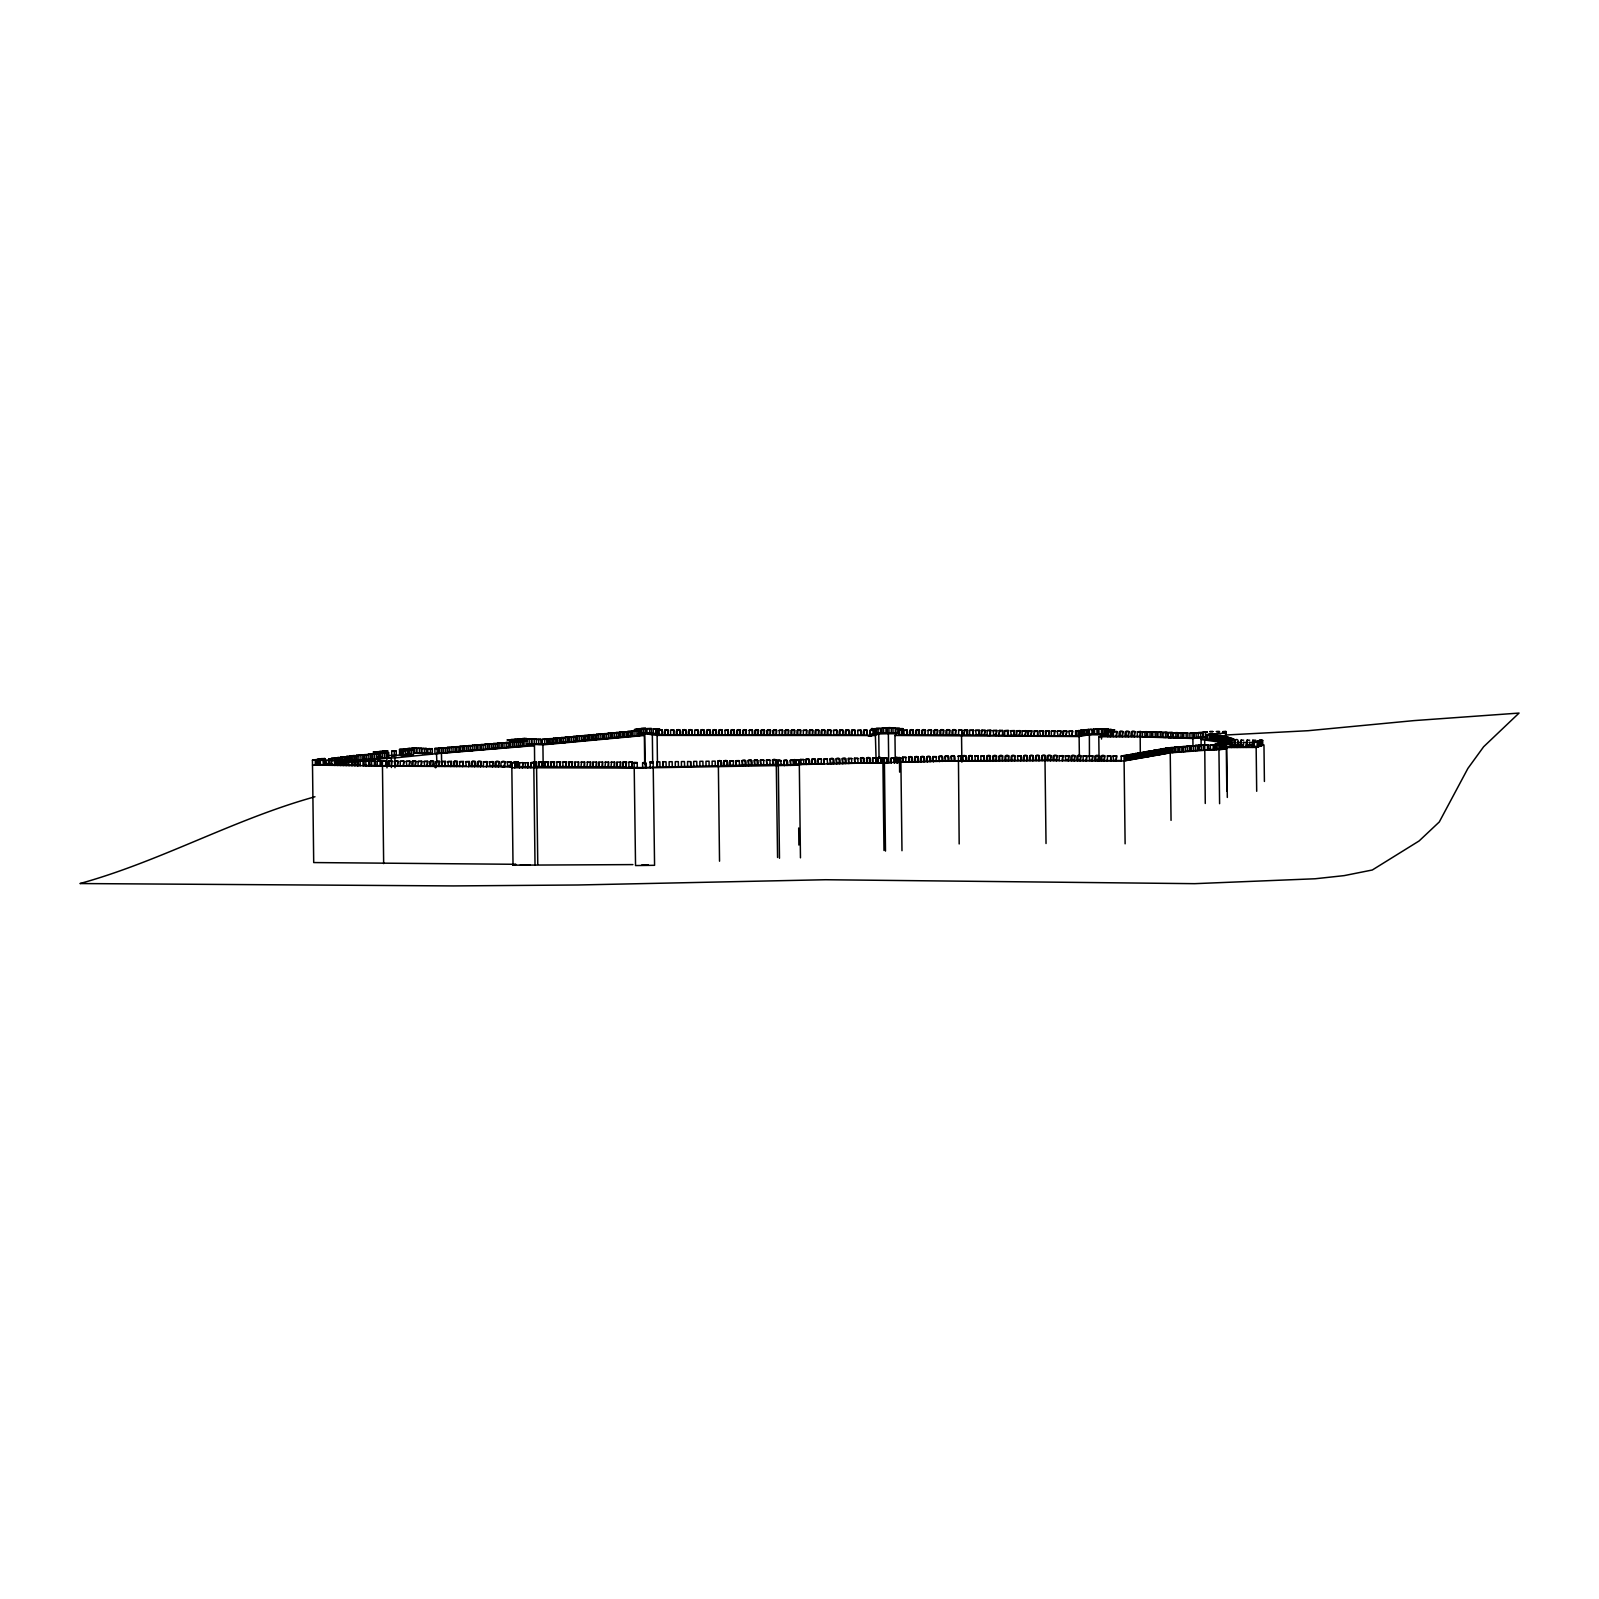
<?xml version="1.0" encoding="UTF-8"?>
<svg xmlns="http://www.w3.org/2000/svg" width="1599" height="1599" viewBox="0 0 1599 1599"><rect width="100%" height="100%" fill="white"/><g stroke="black" fill="none" stroke-linecap="round" stroke-linejoin="round"><path stroke-width="1.5" d="M1222.975 732.202L1226.013 732.942L1222.935 732.982L1222.975 731.582L1226.053 731.543L1222.955 731.762M901.616 729.963C893.961 730.303 906.413 728.604 901.676 734.84M899.258 729.464L902.156 729.424L902.016 734.501M895.3 762.263L894.96 735.46L896.679 733.761L878.75 733.661L875.393 735.5L657.109 735.38L644.697 733.701L640.3 734.181L644.357 735.46L644.717 764.702M902.216 734.301L902.616 728.984L902.675 733.841M964.697 730.103L963.837 735.16L964.697 730.103L967.615 730.123L967.675 735L898.778 734.88M961.459 756.007L958.101 756.207L961.459 756.007L961.219 761.064L961.159 756.187M962.858 755.987C964.237 768.859 958.88 752.609 965.916 755.987L965.676 761.044L965.916 755.987M797.921 764.602L958.461 760.884M968.974 755.967C970.353 768.839 964.977 752.569 972.032 755.947L971.772 761.024L972.032 755.947M978.128 755.907L974.77 756.127L978.128 755.907L977.888 760.984L977.828 756.107M980.947 760.964L980.887 756.087L984.244 755.887L984.005 760.944L984.244 755.887M975.15 760.804L975.09 755.927M987.303 755.867C988.682 768.739 983.305 752.489 990.361 755.847L990.101 760.924L990.361 755.847M993.419 755.847C994.778 768.719 989.421 752.449 996.457 755.827L996.217 760.884L996.457 755.827M999.515 755.807C1000.894 768.679 995.537 752.429 1002.573 755.787L1002.333 760.864L1002.573 755.787M1005.631 755.787C1007.01 768.639 1001.634 752.389 1008.689 755.767L1008.429 760.824L1008.689 755.767M1011.747 755.747C1013.106 768.619 1007.75 752.349 1014.785 755.727L1014.546 760.804L1014.785 755.727M1017.903 760.584L1017.544 755.907L1020.902 755.707L1020.662 760.764L1020.902 755.707M1023.96 755.687C1025.339 768.559 1019.962 752.29 1027.018 755.667L1026.758 760.744L1027.018 755.667M1030.076 755.647C1031.435 768.519 1026.078 752.27 1033.114 755.647L1032.874 760.704L1033.114 755.647M1036.172 755.627C1037.551 768.499 1032.194 752.23 1039.23 755.607L1038.99 760.684L1039.23 755.607M1042.208 755.587C1043.587 768.459 1038.211 752.21 1045.266 755.567L1045.006 760.644L958.161 761.084M1041.888 755.787L1045.266 755.567M665.064 730.103C666.423 742.955 661.027 726.726 668.082 730.103L667.802 735.16L668.082 730.103M670.561 730.303L673.939 730.103L673.639 735.16L670.621 735.16L670.561 730.303L673.939 730.103M676.957 730.103C678.316 742.975 672.919 726.746 679.975 730.103L679.675 735.18L679.975 730.103M682.993 730.103C684.352 742.975 678.935 726.746 686.011 730.103L685.711 735.18L686.011 730.103M689.029 730.103C690.388 742.975 684.972 726.746 692.047 730.103L691.747 735.18L692.047 730.103M694.766 735.18L694.706 730.303L698.083 730.123L697.784 735.18L698.083 730.123M701.102 730.123C702.441 742.975 697.044 726.746 704.1 730.123L703.82 735.18L704.1 730.123M707.118 730.123C708.477 742.975 703.08 726.746 710.136 730.123L709.856 735.2L710.136 730.123M713.154 730.123C714.513 742.995 709.117 726.765 716.172 730.123L715.892 735.2L716.172 730.123M719.19 730.123C720.549 742.995 715.153 726.765 722.208 730.123L721.909 735.2L722.208 730.123M725.286 735L724.867 730.323L728.245 730.123L727.945 735.2L728.245 730.123M731.263 730.143C732.622 742.995 727.225 726.765 734.281 730.143L733.981 735.2L734.281 730.143M737.299 730.143C738.658 742.995 733.241 726.765 740.317 730.143L740.017 735.2L740.317 730.143M743.335 730.143C744.694 743.015 739.278 726.785 746.353 730.143L746.053 735.22L746.353 730.143M749.072 735.22L749.371 730.143L752.389 730.143L752.449 735.02L752.389 730.143M755.408 730.143C756.747 743.015 751.35 726.785 758.406 730.143L758.126 735.22L758.406 730.143M761.424 730.143C762.783 743.015 757.386 726.785 764.442 730.163L764.162 735.22L764.442 730.163M767.46 730.163C768.819 743.015 763.423 726.785 770.478 730.163L770.198 735.22L770.478 730.163M773.496 730.163C774.855 743.015 769.459 726.785 776.514 730.163L776.215 735.22L776.514 730.163M779.592 735.04L779.173 730.363L782.551 730.163L782.251 735.24L782.551 730.163M785.569 730.163C786.928 743.035 781.531 726.805 788.587 730.163L788.287 735.24L788.587 730.163M791.605 730.163C792.964 743.035 787.547 726.805 794.623 730.163L794.323 735.24L794.623 730.163M797.641 730.163C798.98 743.035 793.584 726.805 800.659 730.183L800.359 735.24L800.659 730.183M803.378 735.24L803.318 730.363L806.696 730.183L806.396 735.24L806.696 730.183M809.714 730.183C811.053 743.035 805.656 726.805 812.712 730.183L812.432 735.26L812.712 730.183M815.73 730.183C817.089 743.055 811.692 726.825 818.748 730.183L818.468 735.26L818.748 730.183M821.766 730.183C823.125 743.055 817.729 726.825 824.784 730.183L824.504 735.26L824.784 730.183M827.802 730.183C829.161 743.055 823.765 726.825 830.82 730.183L830.521 735.26L830.82 730.183M833.898 735.06L833.479 730.383L836.857 730.203L836.557 735.26L836.857 730.203M839.875 730.203C841.234 743.055 835.837 726.825 842.893 730.203L842.593 735.26L842.893 730.203M845.911 730.203C847.27 743.075 841.854 726.845 848.929 730.203L848.629 735.28L848.929 730.203M851.947 730.203C853.286 743.075 847.89 726.845 854.965 730.203L854.666 735.28L854.965 730.203M858.043 735.08L857.624 730.403L861.002 730.203L860.702 735.28L861.002 730.203M864 730.203C865.359 743.075 859.962 726.845 867.018 730.223L866.738 735.28L674.718 734.98M863.66 730.403L867.018 730.223M869.396 735.1C873.234 716.072 875.652 745.694 873.834 729.784M870.815 729.784L874.193 729.584M871.995 729.144L875.013 729.144L875.073 734.021L871.695 734.221M870.036 730.223C876.972 727.905 873.474 740.037 867.078 735.08M875.013 729.144L874.713 734.221M875.572 728.824L875.632 733.701L875.572 728.824L872.574 728.824L875.932 728.624M870.096 735.08L870.396 730.023M904.274 735.04L903.775 730.363L907.253 730.163L906.853 735.22L907.253 730.163M910.291 730.163C911.57 743.035 906.113 726.765 913.329 730.143L912.929 735.22L913.329 730.143M916.367 730.143C917.626 743.015 912.17 726.765 919.385 730.143L918.985 735.22L919.385 730.143M922.423 730.143C923.702 743.015 918.246 726.746 925.461 730.123L925.061 735.2L925.461 730.123M928.1 735.2L928.04 730.323L931.517 730.123L931.118 735.2L931.517 730.123M934.556 730.123C935.835 742.995 930.378 726.746 937.594 730.123L937.194 735.18L937.594 730.123M940.632 730.103C941.891 742.975 936.434 726.726 943.65 730.103L943.25 735.18L943.65 730.103M946.688 730.103C947.967 742.975 942.511 726.726 949.726 730.103L949.326 735.16L949.726 730.103M952.764 730.083C954.023 742.955 948.567 726.706 955.782 730.083L955.383 735.16L955.782 730.083M958.421 735.16L958.82 730.083L961.858 730.083L961.918 734.96L961.858 730.083M1237.706 745.054L1234.868 745.054L1235.467 739.957M1234.608 742.296L1234.048 747.373L1234.608 742.296C1227.173 738.878 1233.389 757.626 1230.97 739.298L1234.388 739.418M1243.702 745.054L1240.884 745.054L1241.464 739.977M1243.642 740.197L1240.824 740.177M1234.808 740.177C1242.443 735.6 1234.768 756.847 1237.606 742.296M1240.604 742.316L1240.064 747.373L1240.604 742.316L1237.006 742.496M1249.718 745.074L1246.9 745.074L1247.48 739.997M1243.063 747.393L1243.602 742.316M1249.658 740.197L1246.84 740.197M1246.62 742.316L1246.081 747.393L1246.62 742.316L1243.003 742.516M1252.836 740.217L1252.896 745.074L1252.836 740.217L1255.655 740.217M1249.678 747.193L1249.619 742.336M1259.492 740.017L1261.671 740.217M1252.617 742.336L1252.077 747.393L1252.617 742.336L1249.019 742.516M1257.554 742.076L1256.994 747.133L1253.996 747.133L1254.535 742.056L1257.554 742.076L1257.614 746.953M1255.835 741.656L1258.833 741.656L1258.893 746.533M1257.793 741.017L1262.69 740.417L1262.75 745.294M1259.073 740.597L1262.69 740.417M1258.833 741.656L1258.293 746.733L1255.275 746.713M1261.451 745.694L1261.411 740.837L1256.514 741.436L1260.112 741.236L1260.172 746.113M1251.437 746.993L1254.935 745.854M1225.214 747.533L1256.154 747.413L1263.97 744.894L1264.409 781.451M632.884 864.599L513.019 865.179L511.78 762.823L511.84 767.7L634.343 768.08L799.32 765.201L798.84 760.145L795.522 760.105L795.582 764.982M515.198 761.744L518.196 761.764L517.636 766.82L518.196 761.764M515.398 762.623L514.838 767.7L515.398 762.623L511.78 762.823M516.057 762.423L516.117 767.3L516.057 762.423L513.059 762.423L516.677 762.223M519.375 762.843L519.435 767.7L519.375 762.843L522.993 762.643L522.433 767.72L522.993 762.643M525.411 767.52L525.351 762.663M528.37 762.663L527.79 767.72L528.37 762.663L524.732 762.843M531.388 762.663L530.828 767.74L530.768 762.863L532.247 762.403M533.506 762.003L536.504 762.003L537.764 864.379M535.305 767.28L535.245 762.403L533.766 762.863L535.025 865.219M536.504 762.003L535.945 767.08M531.887 766.461L519.155 767.3M513.019 865.179L515.817 864.299L313.704 862.561L312.445 760.205L316.382 760.065L316.442 764.942L315.363 765.122L315.303 760.245L316.382 760.065M1108.067 731.483C1109.246 744.315 1103.59 728.325 1110.885 731.483L1110.266 736.579L1110.885 731.483M1113.444 736.579L1113.384 731.702L1116.882 731.503L1116.262 736.599L1116.882 731.503M1120.06 731.523C1121.239 744.334 1115.582 728.364 1122.858 731.523L1122.238 736.599L1122.858 731.523M1126.036 731.543C1127.215 744.354 1121.579 728.384 1128.854 731.543L1128.234 736.619L1128.854 731.543M1132.032 731.562C1133.211 744.374 1127.555 728.404 1134.85 731.562L1134.231 736.639L1134.85 731.562M1137.409 736.659L1137.349 731.782L1140.847 731.582L1140.227 736.659L1098.793 736.739L1099.093 761.124M1137.349 731.782L1140.847 731.582M314.963 796.762C234.194 819.108 160.759 861.261 79.95 883.547L453.297 885.926L577.899 884.987L825.644 879.73L1194.673 883.667L1315.058 878.77L1344.199 875.612L1372.302 869.996L1419.112 840.954L1439.28 821.966L1467.882 768.439L1483.632 746.753L1519.05 713.074L1413.976 720.609L1308.162 730.703L1225.114 735.04M1047.965 755.587C1049.104 768.479 1043.487 752.23 1050.963 755.587L1050.343 760.664L1050.963 755.587M1053.941 755.607C1055.08 768.499 1049.464 752.25 1056.939 755.627L1056.319 760.684L1056.939 755.627M1059.298 760.704L1059.238 755.827L1062.895 755.647L1062.296 760.704L1062.895 755.647M1065.953 760.524L1065.214 755.847L1068.872 755.667L1068.252 760.724L1068.872 755.667M1071.87 755.667C1072.989 768.559 1067.372 752.31 1074.848 755.687L1074.228 760.764L1074.848 755.687M1077.846 755.707C1078.965 768.579 1073.349 752.329 1080.824 755.707L1080.204 760.784L1080.824 755.707M1083.203 760.784L1083.143 755.907L1086.8 755.727L1086.181 760.804L1086.8 755.727M1089.838 760.624L1089.119 755.947L1092.777 755.747L1092.157 760.824L1092.777 755.747M1095.755 755.767C1096.894 768.659 1091.278 752.409 1098.753 755.787L1098.133 760.844L1098.753 755.787M1101.731 755.787C1102.87 768.679 1097.254 752.429 1104.729 755.807L1104.11 760.864L1104.729 755.807M1107.088 760.884L1107.707 755.807L1110.685 755.827L1110.745 760.704L1110.685 755.827M1113.743 760.704L1113.004 756.027L1116.662 755.847L1116.042 760.924L1116.662 755.847M383.66 863.6L382.401 761.244L386.119 761.064L385.439 766.121L386.119 761.064M389.097 761.084C390.176 773.976 384.52 757.726 392.055 761.084L391.375 766.161M392.055 761.084L388.357 761.264M395.093 765.981L394.293 761.304L397.991 761.124L397.332 766.201L397.991 761.124M312.505 765.082L383.2 765.921M400.29 766.201L400.23 761.324L403.947 761.164L403.268 766.221L403.947 761.164M406.965 766.041L406.166 761.364L409.884 761.184L409.204 766.261L409.884 761.184M412.862 761.204C413.941 774.096 408.285 757.846 415.82 761.224L415.14 766.281L415.82 761.224M418.119 766.301L418.059 761.424L421.756 761.244L421.097 766.321L421.756 761.244M424.794 766.141L423.995 761.464L427.713 761.284L427.033 766.341L427.713 761.284M430.671 761.304C431.77 774.196 426.114 757.946 433.649 761.304L432.969 766.381L433.649 761.304M534.686 767.48L534.466 745.614L436.467 753.709C438.386 781.191 429.671 759.505 439.585 761.344L438.906 766.421L439.585 761.344M441.884 766.421L441.824 761.564L445.521 761.384L444.862 766.441L445.521 761.384M448.559 766.261L447.76 761.584L451.478 761.404L450.798 766.481L451.478 761.404M454.436 761.424C455.535 774.316 449.879 758.066 457.414 761.444L456.734 766.501L457.414 761.444M459.713 766.521L459.653 761.644L463.35 761.464L462.671 766.541L463.35 761.464M466.388 766.361L465.589 761.684L469.287 761.504L468.627 766.561L469.287 761.504M472.265 761.524C473.364 774.416 467.707 758.166 475.243 761.524L474.563 766.601L475.243 761.524M478.201 761.544C479.3 774.456 473.644 758.186 481.179 761.564L480.5 766.641L481.179 761.564M483.478 766.641L483.418 761.784L487.115 761.604L486.436 766.661L487.115 761.604M490.153 766.481L489.354 761.804L493.072 761.624L492.392 766.701L493.072 761.624M496.03 761.644C497.129 774.536 491.473 758.286 499.008 761.664L498.328 766.721L499.008 761.664M505.004 766.561C499.588 769.459 499.468 759.085 504.944 761.684L504.265 766.76L504.944 761.684M507.982 766.581L507.183 761.904L510.88 761.724L510.201 766.8L510.88 761.724M538.863 762.023L542.581 761.844L541.901 766.9L538.923 766.9L538.863 762.023L542.581 761.844M544.859 762.043L548.577 761.864L547.897 766.92L544.919 766.9L544.859 762.043L548.577 761.864M550.875 762.043L554.573 761.864L553.894 766.94L550.935 766.92L550.875 762.043L554.573 761.864M538.923 766.9L539.603 761.824M556.872 762.063L560.569 761.884L559.89 766.96L556.932 766.94L556.872 762.063L560.569 761.884M544.919 766.9L545.599 761.844M562.868 762.083L566.566 761.904L565.906 766.96L562.928 766.96L562.868 762.083L566.566 761.904M550.935 766.92L551.595 761.864M568.864 762.083L572.582 761.923L571.902 766.98L568.924 766.96L568.864 762.083L572.582 761.923M574.86 762.103L574.92 766.98L574.86 762.103L578.578 761.923L578.638 766.8L574.92 766.98M578.578 761.923L577.899 767M580.877 762.123L584.574 761.943L584.634 766.82L580.937 767L581.596 761.923M584.574 761.943L583.895 767.02M568.924 766.96L569.604 761.904M586.873 762.143L590.571 761.963L590.631 766.84L586.933 767.02L587.613 761.943M590.571 761.963L589.891 767.02M592.869 762.143L592.929 767.02L592.869 762.143L596.567 761.983L596.627 766.84L592.929 767.02M596.567 761.983L595.907 767.04M598.865 762.163L598.925 767.04L598.865 762.163L602.583 761.983L602.643 766.86L598.925 767.04M602.583 761.983L601.904 767.06M604.862 762.183L608.579 762.003L608.639 766.88L604.922 767.06L605.601 761.983M608.579 762.003L607.9 767.08M610.878 762.203L614.576 762.023L614.636 766.9L610.938 767.06L611.598 762.003M614.576 762.023L613.896 767.08M616.874 762.203L616.934 767.08L616.874 762.203L620.572 762.023L620.632 766.9L616.934 767.08M620.572 762.023L619.892 767.1M622.87 762.223L626.568 762.043L625.909 767.12L622.93 767.1L622.87 762.223L626.568 762.043M628.867 762.243L632.584 762.063L631.905 767.12L628.927 767.12L628.867 762.243L632.584 762.063M622.93 767.1L623.61 762.023M963.797 730.283L967.615 730.123M969.674 735.22L969.614 730.343L973.451 730.183L972.592 735.24L973.451 730.183M976.429 735.08L975.45 730.403L979.288 730.243L978.428 735.3L979.288 730.243M982.186 730.263L981.346 735.34L981.286 730.463L985.104 730.283L984.264 735.36L985.104 730.283M987.123 730.523L990.94 730.343L990.101 735.42L987.183 735.38L987.123 730.523L990.94 730.343M993.918 735.26L992.959 730.563L996.777 730.403L995.937 735.48L996.777 730.403M999.695 730.443L998.855 735.5L999.695 730.443L1002.613 730.463L1002.673 735.34L1002.613 730.463M1004.632 730.683L1008.449 730.523L1007.61 735.58L1004.692 735.56L1004.632 730.683L1008.449 730.523M1011.427 735.42L1010.468 730.743L1014.286 730.583L1013.426 735.64L1014.286 730.583M1017.204 730.603L1016.344 735.68L1016.284 730.803L1020.122 730.643L1019.263 735.7L1020.122 730.643M1022.181 735.72L1022.121 730.863L1025.958 730.683L1025.099 735.76L1025.958 730.683M1028.877 730.723L1028.017 735.78L1027.957 730.903L1031.775 730.743L1030.935 735.82L1031.775 730.743M1034.693 730.783L1033.853 735.84L1034.693 730.783L1037.611 730.803L1037.671 735.68L1037.611 730.803M1040.589 735.7L1039.63 731.023L1043.447 730.863L1042.608 735.92L1043.447 730.863M1046.366 730.883L1045.526 735.96L1045.466 731.083L1049.284 730.923L1048.444 735.98L1049.284 730.923M1051.303 731.143L1055.12 730.983L1054.281 736.04L1051.362 736.02L1051.303 731.143L1055.12 730.983M1058.098 735.88L1057.139 731.203L1060.956 731.023L1060.097 736.1L1060.956 731.023M1063.875 731.063L1063.015 736.12L1062.955 731.263L1066.793 731.083L1065.933 736.16L1066.793 731.083M1069.771 736L1068.792 731.303L1072.629 731.143L1071.77 736.22L1072.629 731.143M1105.229 731.243L1108.986 731.083L1108.007 736.16L1105.289 736.12L1106.288 731.043M1109.266 730.463L1113.024 730.283L1113.084 735.16L1106.968 736.359L1142.525 736.459M1111.245 735.52L1111.185 730.643L1107.427 730.823L1113.024 730.283M1098.793 736.739L1108.147 734.94L1089.179 734.741L1079.125 736.519L894.96 735.46M1105.289 736.12L1106.348 735.92M315.842 759.605L314.763 759.805L318.681 759.665L318.741 764.522L314.823 764.682L319.78 763.802M317.901 759.245L316.822 759.445L320.759 759.285L319.66 759.485L319.72 764.362L315.902 764.482M319.72 758.925L318.641 759.125L322.578 758.965L321.499 759.165M318.681 759.665L317.601 759.845L317.661 764.722M323.857 758.745L324.937 758.566L324.997 763.423L323.917 763.622L323.857 758.745L320.999 758.706L324.937 758.566M320.36 765.201L320.3 760.324L324.217 760.185L324.277 765.042L323.198 765.241L323.138 760.364L324.217 760.185M328.754 758.825L332.672 758.666L328.754 758.825L328.814 763.702L331.653 763.742M327.135 765.102L326.036 765.281L325.976 760.404L329.914 760.265L329.974 765.141L328.894 765.321L328.834 760.444L329.914 760.265M334.531 760.544L335.61 760.344L331.673 760.484L334.531 760.544L334.591 765.401L335.67 765.221L335.53 758.346L331.113 758.466L332.652 758.266M338.528 765.261L337.429 765.441L337.369 760.584L341.307 760.424L341.367 765.301L340.287 765.501L340.227 760.624L341.307 760.424M319.72 764.362L320.819 764.162L317.961 764.122M347.003 760.504L343.065 760.664L347.003 760.504L347.063 765.381L345.984 765.581L346.084 756.967L347.743 756.787L347.802 761.664L346.144 761.844M328.814 763.702L329.894 763.503M349.901 765.421L348.822 765.621L348.762 760.744L352.699 760.604L352.759 765.461L351.68 765.661L351.62 760.784L352.699 760.604M355.538 760.644L355.598 765.501L354.518 765.701L354.458 760.824L358.396 760.684L358.456 765.561L357.377 765.741L357.317 760.864L358.396 760.684M360.215 765.781L360.155 760.904L364.092 760.764L364.152 765.641L363.053 765.821L362.993 760.944L364.092 760.764M366.99 765.681L365.911 765.861L365.851 761.004L369.789 760.844L369.849 765.721L368.749 765.901L368.689 761.044L369.789 760.844M371.608 765.961L371.548 761.084L375.485 760.924L375.545 765.801L374.446 766.001L374.386 761.124L375.485 760.924M378.383 765.841L377.304 766.041L377.244 761.164L381.162 761.004L381.222 765.881L380.142 766.081L380.082 761.204L381.162 761.004M1079.965 735.28L1075.607 736.04L1075.547 731.183L1076.627 730.983L1079.465 731.023L1079.525 735.9L1055.12 735.84M1079.085 730.543L1077.986 730.743L1081.923 730.603L1081.983 735.46L1078.046 735.62M1081.444 730.143L1080.344 730.323L1084.282 730.183L1084.342 735.06L1083.263 735.24L1083.203 730.363L1084.282 730.183M1075.547 731.183L1079.465 731.023M1081.923 730.603L1080.844 730.783L1080.904 735.66M1086.041 729.864L1087.12 729.684L1087.18 734.561L1086.101 734.741L1086.041 729.864L1083.183 729.824L1087.12 729.684M1121.259 760.944L1121.199 756.067L1122.338 755.867L1125.196 755.867L1125.256 760.744M1124.597 755.468L1123.457 755.667L1127.455 755.468L1127.515 760.344M1126.915 755.048L1125.756 755.268L1129.753 755.068L1129.813 759.945M1130.373 754.448L1134.371 754.248L1134.431 759.125M1133.831 753.849L1132.672 754.048L1136.689 753.849L1136.749 758.726M1136.149 753.429L1134.99 753.629L1138.988 753.449L1139.048 758.326M1139.607 752.829L1145.903 752.23L1145.963 757.107M1141.906 752.429L1145.903 752.23M1145.364 751.81L1144.224 752.01L1148.222 751.83L1148.282 756.687M1148.822 751.21L1155.138 750.611L1155.198 755.488M1151.14 750.79L1155.138 750.611M1154.598 750.191L1153.439 750.391L1157.456 750.191L1157.516 755.068M1158.056 749.591L1164.372 748.992L1164.432 753.849M1160.374 749.171L1164.372 748.992M1163.832 748.572L1162.673 748.772L1166.67 748.572L1166.73 753.449M1166.131 748.172L1164.971 748.372L1168.989 748.172L1169.049 753.049M1121.199 756.067L1125.196 755.867M1127.455 755.468L1126.296 755.667L1126.356 760.544M1129.753 755.068L1128.614 755.268L1128.674 760.145L1125.816 760.125M1134.371 754.248L1128.075 754.848L1132.072 754.668L1132.132 759.545M1136.689 753.849L1135.53 754.048L1135.59 758.925L1132.732 758.925M1138.988 753.449L1137.828 753.649L1137.888 758.526M1143.665 757.506L1143.605 752.629L1137.289 753.229L1141.306 753.029L1141.366 757.906M1148.222 751.83L1147.063 752.03L1147.123 756.907M1152.899 755.887L1152.839 751.01L1146.523 751.61L1150.52 751.41L1150.58 756.287M1157.456 750.191L1156.297 750.411L1156.357 755.268L1153.499 755.268M1162.113 754.268L1162.053 749.391L1155.757 749.991L1159.755 749.791L1159.815 754.668M1166.67 748.572L1165.531 748.772L1165.591 753.649L1162.733 753.649M1168.989 748.172L1167.83 748.372L1167.89 753.249M1207.485 745.014L1208.564 744.834L1208.624 749.711L1207.545 749.891L1207.485 745.014L1204.647 744.974L1208.564 744.834M1215.38 743.835L1219.317 743.695L1215.38 743.835L1215.44 748.712L1218.298 748.752M1218.778 743.255L1217.698 743.435L1221.616 743.295L1220.537 743.475M1222.296 742.616L1226.233 742.476L1226.833 791.225M1211.482 749.751L1210.403 749.931L1210.343 745.054L1214.261 744.914L1214.321 749.791L1213.241 749.971L1213.181 745.094L1214.261 744.914M1223.935 742.875L1219.997 743.035L1226.233 742.476M1170.188 752.849L1124.097 760.944L1045.006 760.644M1217.119 744.954L1217.179 749.831L1216.099 750.011L1216.039 745.154L1217.119 744.954L1219.957 744.994L1220.017 749.871M1219.198 744.594L1218.118 744.774L1222.056 744.634L1222.116 749.511M1222.735 743.975L1226.673 743.815L1227.312 797.441M1216.039 745.154L1219.957 744.994M1222.056 744.634L1220.976 744.814L1221.036 749.691M1226.673 743.815L1220.417 744.374L1224.354 744.215L1224.414 749.092M1215.44 748.712L1216.519 748.532M1226.733 748.692L1171.667 752.709L1171.607 747.832L1167.29 747.952L1170.128 747.972M338.748 757.486L337.229 757.686L341.626 757.566L341.686 762.443L340.027 762.623L339.967 757.746L341.626 757.566M343.325 756.907L347.743 756.787M346.383 756.507L350.801 756.387L350.861 761.264L346.443 761.384L346.383 756.507L347.922 756.327M349.441 756.127L353.839 756.007L353.899 760.884L352.26 761.064L349.501 761.004L349.441 756.127L353.839 756.007M345.804 761.464L350.361 760.884M334.851 763.682L391.295 757.766L391.415 767.52M350.801 756.387L349.142 756.587L349.202 761.464M333.871 758.546L335.53 758.346M338.568 757.946L334.171 758.066L338.568 757.946L338.628 762.823M346.084 756.967L340.287 757.286L344.684 757.166L344.744 762.043M1142.426 731.822L1146.523 731.702L1146.583 736.579L1144.924 736.779L1142.486 736.699L1142.426 731.822L1146.523 731.702M1147.582 731.982L1151.68 731.862L1151.74 736.739L1150.081 736.939L1147.642 736.859L1147.582 731.982L1151.68 731.862M1152.759 732.142L1156.837 732.022L1156.896 736.899L1155.238 737.099L1152.819 737.019L1152.759 732.142L1156.837 732.022M1157.916 732.302L1162.013 732.182L1162.073 737.059L1160.394 737.239L1157.976 737.179L1157.916 732.302L1162.013 732.182M1163.073 732.462L1167.17 732.342L1167.23 737.219L1165.551 737.399L1163.133 737.339L1163.073 732.462L1167.17 732.342M1168.229 732.622L1172.327 732.502L1172.387 737.379L1170.728 737.559L1168.289 737.499L1168.229 732.622L1172.327 732.502M1173.406 732.782L1177.484 732.662L1177.544 737.539L1175.885 737.719L1173.466 737.639L1173.406 732.782L1177.484 732.662M1178.563 732.942L1182.66 732.822L1182.72 737.699L1181.041 737.879L1178.623 737.799L1178.563 732.942L1182.66 732.822M1147.642 736.859L1149.321 736.659M1183.72 733.082L1187.817 732.982L1187.877 737.839L1186.198 738.038L1183.78 737.958L1183.72 733.082L1187.817 732.982M1152.819 737.019L1154.478 736.819M1168.289 737.499L1169.968 737.299M1173.466 737.639L1175.125 737.459M1178.623 737.799L1180.282 737.619M638.641 728.764L645.736 728.364L645.796 733.241L641.339 733.341M641.279 728.464L645.736 728.364M646.995 728.664L651.453 728.564L651.513 733.441L649.674 733.621L647.055 733.521L646.995 728.664L651.453 728.564M653.271 728.864L657.729 728.764L653.271 728.864L653.331 733.741L657.789 733.641L645.516 733.241M638.421 733.661L643.058 733.161M647.055 733.521L648.774 733.341M653.331 733.741L655.05 733.541M379.663 751.45L384.16 751.35L376.205 751.79L380.682 751.71M399.53 749.431L404.027 749.351L402.069 749.531L402.129 754.408L399.59 754.308L399.53 749.431L401.369 749.251M413.701 747.992L411.862 748.192L416.36 748.092L416.42 752.969L414.461 753.149L414.401 748.272L416.36 748.092M391.715 751.17L396.212 751.09L396.272 755.967L394.313 756.147L391.775 756.047L391.715 751.17L396.212 751.09M408.165 749.491L406.326 749.691L413.361 749.951L413.421 754.828L408.924 754.908L408.864 750.031L410.703 749.851M416.839 748.372L421.337 748.272L421.396 753.149L416.899 753.249L416.839 748.372L418.678 748.192M401.029 750.83L405.526 750.731L405.586 755.607L401.089 755.707L401.029 750.83L402.868 750.651M421.876 748.552L426.353 748.472L426.413 753.349L421.936 753.429L421.876 748.552L423.695 748.372M427.832 748.772L432.31 748.692L432.37 753.569L427.892 753.649L427.832 748.772L429.651 748.592M641.259 728.844L643.118 728.664L643.178 733.541L641.319 733.721L641.259 728.844L636.082 729.044L640.539 728.944L640.599 733.821L638.761 734.001M399.59 754.308L401.429 754.128M416.899 753.249L418.738 753.049M391.775 756.047L393.614 755.867M406.386 754.568L410.883 754.468L408.924 754.648M421.936 753.429L423.755 753.249M410.763 754.728L386.738 755.607M427.892 753.649L429.711 753.469M384.16 757.726L394.873 757.926L436.467 753.709M387.718 750.99L383.24 751.09L387.718 750.99L387.777 755.867M421.337 748.272L419.378 748.472L419.438 753.329M408.864 749.771L410.823 749.591M426.353 748.472L424.415 748.652L424.475 753.529M405.526 750.731L403.568 750.93L403.628 755.787M407.625 750.511L409.564 750.331L409.624 755.208L407.685 755.388L407.625 750.511L405.087 750.411L409.564 750.331M408.864 750.031L413.361 749.951M432.31 748.692L430.371 748.872L430.431 753.749M554.553 743.135L542.321 744.255L542.261 739.378L544.22 739.198L546.758 739.318L546.818 744.195L526.91 743.775M547.438 738.898L545.479 739.098L549.996 739.018L550.056 743.895L544.28 744.075M549.396 738.718L553.914 738.658L553.974 743.535L551.895 743.695L549.456 743.595L549.396 738.718L553.914 738.658M553.314 738.358L557.811 738.298L557.871 743.175L555.812 743.335L553.374 743.235L553.314 738.358L561.729 737.938L561.789 742.815L559.71 742.975L557.271 742.875L557.212 737.998L561.729 737.938M561.129 737.639L565.646 737.579L565.706 742.436L563.628 742.616L561.189 742.516L561.129 737.639L565.646 737.579M567.005 737.099L565.047 737.279L569.544 737.199L569.604 742.076L565.107 742.156M568.944 736.919L573.461 736.839L573.521 741.716L571.463 741.896L569.004 741.796L568.944 736.919L573.461 736.839M588.512 735.1L593.029 735.04L593.089 739.917L591.01 740.097L588.572 739.977L588.512 735.1L593.029 735.04M592.429 734.741L596.927 734.681L596.987 739.557L592.489 739.617L592.429 734.741L594.368 734.561M600.904 739.198L596.387 739.258L596.327 734.381L598.286 734.201L600.844 734.321L600.904 739.198L598.826 739.358L598.766 734.481L600.844 734.321M611.977 732.942L616.494 732.862L616.554 737.739L612.037 737.819L611.977 732.942L613.936 732.762M619.812 732.222L624.31 732.142L624.37 737.019L622.311 737.199L619.872 737.099L619.812 732.222L628.227 731.782L628.287 736.659L626.208 736.839L623.77 736.719L623.71 731.862L628.227 731.782M627.627 731.503L632.145 731.423L632.205 736.3L630.126 736.479L627.687 736.359L627.627 731.503L636.042 731.063L636.102 735.94L634.043 736.1L631.605 736L631.545 731.123L636.042 731.063M405.826 754.028L407.785 753.849M559.45 742.676L567.065 741.976M576.579 741.097L586.373 740.197M591.25 739.737L601.044 738.838M610.838 737.919L618.173 737.239M630.406 736.12L635.303 735.66M526.97 744.055L542.92 744.854L644.357 735.46M354.418 755.547L352.46 755.727L356.957 755.667L357.017 760.544L352.52 760.604M360.974 760.185L356.457 760.245L356.397 755.368L358.376 755.188L360.914 755.308L360.974 760.185L358.896 760.344L358.836 755.488L360.914 755.308M372.227 753.928L376.744 753.869L376.804 758.745L372.287 758.805L372.227 753.928L374.206 753.749M380.142 753.209L384.659 753.149L384.719 758.026L382.621 758.186L380.202 758.086L380.142 753.209L388.617 752.789L388.677 757.666M384.1 752.849L388.617 752.789M355.058 760.384L364.752 759.485M382.181 757.906L376.245 758.446L380.762 758.386L380.702 753.509L376.185 753.569L380.702 753.509M1179.163 752.07L1179.103 747.193L1177.064 747.373L1177.124 752.23L1174.665 752.17L1174.605 747.293L1176.644 747.113M1178.743 751.81L1178.683 746.933L1180.722 746.753L1187.277 746.473L1187.337 751.35M1195.432 745.774L1190.915 745.874L1190.975 750.75L1193.454 750.83L1193.394 745.953L1195.432 745.774L1195.492 750.651M1197.051 745.334L1195.013 745.514L1199.51 745.414L1199.57 750.291M1203.587 745.054L1201.549 745.234L1201.609 750.111L1199.15 750.031L1199.09 745.154L1201.129 744.994L1203.587 745.054L1203.647 749.931M1171.607 747.832L1170.168 747.972L1171.048 820.367M1175.025 747.533L1170.528 747.652L1175.025 747.533L1175.085 752.409M1178.683 746.933L1183.2 746.833L1183.24 751.71M1193.394 745.953L1186.838 746.233L1191.355 746.133L1191.415 750.99M1199.51 745.414L1197.471 745.594L1197.531 750.471L1195.053 750.391M1174.665 752.17L1181.201 751.89L1181.141 747.013M600.305 738.898L604.822 738.818L604.762 733.961L600.245 734.021L608.659 733.581L608.719 738.458L606.661 738.638L604.222 738.538L604.162 733.661L608.659 733.581M612.577 733.221L608.06 733.301L612.577 733.221L612.637 738.098L608.12 738.178M616.494 732.862L614.416 733.042L614.476 737.919M620.412 732.502L615.895 732.582L620.412 732.502L620.472 737.379L615.955 737.459M639.96 730.703L635.443 730.763L639.96 730.703L640.02 735.58L633.544 735.82M569.544 737.199L567.485 737.379L567.545 742.256M579.218 736.3L579.278 741.176L581.356 740.997L581.296 736.12L574.821 736.379L572.862 736.559L577.379 736.479L577.439 741.356L572.922 741.436M589.112 735.4L584.594 735.48L584.654 740.337L589.172 740.277L589.112 735.4L582.636 735.66L580.697 735.84L585.194 735.76L585.254 740.637L580.757 740.717M596.927 734.681L594.868 734.86L594.928 739.717M542.261 739.378L546.758 739.318M549.996 739.018L547.917 739.198L547.977 744.075M514.798 739.298L519.315 739.238L510.861 739.617L515.378 739.577M520.195 738.838L518.116 739.018L522.633 738.958L520.435 739.138M522.573 741.137L527.09 741.077L522.573 741.137L522.633 746.013L527.15 745.953L526.851 738.898L531.368 738.858L531.428 743.715L529.229 743.895L529.169 739.018L531.368 738.858M534.026 743.855L531.927 744.035L531.867 739.158L536.385 739.098L536.405 744.255L538.483 744.075M434.868 748.472L439.385 748.412L439.445 753.289L437.247 753.469L434.928 753.349L434.868 748.472L439.385 748.412M439.045 748.132L443.563 748.072L443.623 752.949L439.105 753.009L439.045 748.132L441.124 747.952M443.223 747.772L447.74 747.712L447.8 752.589L445.601 752.769L443.283 752.649L443.223 747.772L447.74 747.712M447.4 747.433L451.917 747.373L451.977 752.25L449.779 752.409L447.46 752.31L447.4 747.433L451.917 747.373M453.656 746.893L451.578 747.073L456.095 747.013L456.155 751.89L451.618 751.95M455.735 746.733L460.272 746.673L460.332 751.55L458.133 751.71L455.795 751.61L455.735 746.733L460.272 746.673M459.912 746.373L464.45 746.333L464.51 751.19L462.311 751.37L459.972 751.25L459.912 746.373L464.45 746.333M464.09 746.033L468.627 745.973L468.667 750.85L464.15 750.91L464.09 746.033L466.188 745.854M468.267 745.674L472.784 745.634L472.844 750.491L470.666 750.671L468.327 750.551L468.267 745.674L472.784 745.634M476.622 744.974L481.139 744.934L481.199 749.791L476.682 749.851L476.622 744.974L478.721 744.814M480.799 744.634L485.316 744.574L485.376 749.451L483.178 749.611L480.859 749.511L480.799 744.634L485.316 744.574M489.154 743.935L493.671 743.875L493.731 748.752L489.214 748.812L489.154 743.935L491.253 743.755M493.331 743.575L497.849 743.535L497.909 748.392L495.71 748.572L493.391 748.452L493.331 743.575L497.849 743.535M497.569 748.112L497.509 743.235L502.026 743.175L502.086 748.052L495.49 748.272M501.686 742.875L506.203 742.835L506.263 747.692L501.746 747.752L501.686 742.875L503.785 742.716M510.101 747.053L510.041 742.176L514.558 742.136L514.618 747.013L508.022 747.233M514.218 741.836L518.736 741.776L518.796 746.653L514.278 746.713L514.218 741.836L516.317 741.656M518.396 741.476L522.913 741.436L522.973 746.313L520.774 746.473L518.456 746.353L518.396 741.476L522.913 741.436M356.957 755.667L354.878 755.847L354.938 760.704M368.829 754.588L364.312 754.648L364.372 759.525L368.889 759.465L368.829 754.588L362.333 754.828L360.355 755.008L364.872 754.948L364.932 759.825L360.415 759.885M372.787 754.228L368.27 754.288L372.787 754.228L372.847 759.105L368.33 759.165M376.744 753.869L374.646 754.048L374.706 758.905M379.942 757.286L382.021 757.107M456.954 751.51L449.579 752.13L451.977 752.25M488.914 748.832L498.748 748.012M515.957 746.573L505.924 747.413L510.441 747.353L510.381 742.476L505.864 742.536L510.381 742.476M380.762 758.386L378.663 758.546L378.603 753.689M1191.835 733.102L1194.093 733.201L1194.153 738.078L1189.936 738.138L1189.876 733.261L1202.528 732.502L1202.588 737.379L1198.371 737.439M1203.148 732.142L1207.365 732.102L1203.148 732.142L1203.208 737.019L1193.933 737.799L1193.873 732.922L1196.112 733.042L1196.172 737.919L1193.933 737.799M1196.172 737.919L1198.131 737.739L1198.311 732.562L1202.528 732.502M1140.107 736.859L1192.894 738.478L1207.385 737.279M531.867 739.158L536.385 739.098M538.663 739.478L540.862 739.318L540.922 744.195L538.723 744.354L538.663 739.478L536.345 739.378L540.862 739.318M476.962 745.274L472.445 745.334L476.962 745.274L477.022 750.151L470.426 750.371M481.139 744.934L478.96 745.094L479.02 749.971M489.494 744.235L484.977 744.275L489.494 744.235L489.554 749.092L485.037 749.151M493.671 743.875L491.473 744.055L491.533 748.912M497.509 743.235L502.026 743.175M506.203 742.835L504.005 742.995L504.065 747.872M510.041 742.176L514.558 742.136M518.736 741.776L516.537 741.956L516.597 746.833M443.563 748.072L441.364 748.232L441.684 765.581M456.095 747.013L453.896 747.193L453.956 752.07M468.627 745.973L466.428 746.133L466.488 751.01M536.445 743.975L534.266 744.135L534.206 739.258M1212.861 733.981L1217.079 733.921L1208.684 734.301L1212.901 734.241M1201.149 746.773L1201.069 739.458L1205.786 739.098M895.36 733.281L899.398 733.281L895.36 733.281L895.22 728.065L891.203 728.085L893.002 728.225L893.061 733.102L895.28 732.942M899.338 728.404L895.3 728.404L899.338 728.404L899.118 734.541L898.878 728.684L902.895 728.684L902.955 733.561L901.476 735.04L901.416 730.163M902.895 728.684L898.878 728.684M887.345 727.765L888.964 727.925L889.024 732.802L887.405 732.642L887.345 727.765L889.684 727.625L891.323 727.785L891.263 732.962L893.501 732.802M876.492 728.424L878.111 728.564L878.171 733.441L876.552 733.301L876.492 728.424L880.469 728.424L880.529 733.301L878.89 733.161M881.948 728.085L883.587 728.245L883.647 733.122L882.008 732.962L881.948 728.085L885.926 728.105L885.986 732.982L884.347 732.822M878.111 728.564L880.469 728.424M883.587 728.245L885.926 728.105M888.964 727.925L891.323 727.785M1205.766 734.621L1209.923 734.621L1205.766 734.621L1205.826 739.498L1209.064 739.418M1087.94 729.464L1091.917 729.504L1091.977 734.381L1089.419 734.501L1088 734.341L1087.94 729.464L1089.359 729.624L1089.439 756.687M1093.136 729.224L1097.114 729.264L1097.174 734.141L1094.615 734.261L1093.196 734.101L1093.136 729.224L1094.555 729.384L1094.615 734.261M1101.551 733.941L1097.574 733.901L1097.514 729.024L1105.429 728.884L1105.489 733.761L1101.511 733.701M1104.529 729.184L1108.527 729.224L1104.529 729.184L1104.589 734.061L1106.028 734.221M1099.133 733.821L1083.243 734.701L1087.18 734.561M1209.344 735L1213.381 735.02L1209.344 735L1209.404 739.877L1213.441 739.897M1216.199 740.237L1212.162 740.197L1212.102 735.32L1216.139 735.36L1214.84 735.2M1214.86 735.66L1218.898 735.68L1214.86 735.66L1214.92 740.537L1216.199 740.697L1216.159 735.82M1217.619 735.98L1218.898 736.14L1218.958 741.017L1217.658 740.857L1217.619 735.98L1221.656 736.02L1220.357 735.86M1220.357 736.32L1224.394 736.359L1220.357 736.32L1220.417 741.196L1221.716 741.356L1221.656 736.479M1214.92 740.537L1218.958 740.557M1217.658 740.857L1220.417 740.737M1222.316 736.639L1223.075 741.676L1222.316 736.639L1225.294 736.539M1223.795 736.999L1224.554 742.056L1223.795 736.999L1227.472 737.099M1224.494 737.179L1228.951 737.479L1225.274 737.379L1226.033 742.436L1225.973 737.559M1230.49 742.736L1226.813 742.636L1226.753 737.759L1229.751 737.679M1228.252 738.138L1228.991 743.195L1228.252 738.138L1231.23 738.058M1228.312 743.015L1231.29 742.935M655.73 729.124L659.368 729.244L655.73 729.124L655.79 734.001L659.428 734.121L655.79 734.001M639.44 730.003L639.96 735.08L639.9 730.203L635.103 729.744L638.801 729.844L638.86 734.721M657.049 729.504L660.687 729.644L657.049 729.504L657.709 734.581L657.649 729.704M639.9 730.203L636.202 730.083M661.586 729.884C665.324 736.739 655.93 736.979 658.568 729.963L662.206 730.103L662.266 734.96L669.741 734.98M657.109 734.381L660.127 734.301M658.568 729.963L662.206 730.103M718.371 766.161L717.871 761.104C724.967 757.546 719.93 773.936 720.909 761.044M723.947 760.964L724.447 766.021L723.947 760.964C731.043 757.426 726.006 773.796 726.985 760.904M730.023 760.844L730.523 765.901L730.023 760.844L733.501 760.944L733.122 765.641M736.1 760.704L736.16 765.581L736.1 760.704L739.138 760.624L739.617 765.681M742.176 760.564L742.656 765.621L742.176 760.564C749.271 757.007 744.235 773.396 745.214 760.504M748.232 760.424L748.732 765.481L748.232 760.424C755.348 756.867 750.311 773.256 751.27 760.364M754.308 760.285L754.808 765.341L754.308 760.285C761.424 756.747 756.367 773.117 757.346 760.225M760.384 760.165L760.884 765.221L760.384 760.165L763.862 760.265L763.483 764.962M766.461 760.025L766.96 765.082L766.461 760.025L769.938 760.145L769.998 765.022M772.537 759.885L773.037 764.942L772.537 759.885C779.632 756.327 774.596 772.717 775.575 759.825M717.871 761.104L721.349 761.224M724.387 761.164L727.425 761.084M730.463 761.024L733.501 760.944M736.519 760.884L739.557 760.824M742.596 760.744L745.634 760.684M748.672 760.604L751.71 760.544M754.748 760.484L757.786 760.404M760.824 760.344L763.862 760.265M766.9 760.205L769.938 760.145M772.977 760.065L776.015 760.005M794.383 759.625L796.222 760.404L796.282 765.281L794.443 764.502L794.383 759.625L799.26 760.324L800.459 857.824M800.399 759.485L800.899 764.542L800.399 759.485L803.877 759.605L803.498 764.302M805.836 759.365L806.336 764.422L805.836 759.365C812.952 755.807 807.895 772.197 808.874 759.305M811.912 759.225L812.412 764.282L811.912 759.225C819.028 755.667 813.971 772.057 814.95 759.165M817.988 759.085L818.488 764.162L817.988 759.085L821.466 759.205L821.087 763.902M824.065 758.965L824.125 763.842L824.065 758.965L827.103 758.885L827.602 763.942M830.141 758.825L830.641 763.882L830.141 758.825C837.236 755.268 832.2 771.657 833.179 758.765M836.217 758.686L836.717 763.742L836.217 758.686C843.313 755.128 838.276 771.518 839.255 758.626M842.293 758.546L842.793 763.602L842.293 758.546C849.389 755.008 844.352 771.378 845.331 758.486M848.369 758.426L848.849 763.483L848.369 758.426L851.827 758.526L851.467 763.223M854.446 758.286L854.925 763.343L854.446 758.286L857.903 758.406L857.963 763.263M860.502 758.146L861.002 763.203L860.502 758.146C867.617 754.588 862.581 770.978 863.54 758.086M866.578 758.006L867.078 763.063L866.578 758.006C873.694 754.468 868.637 770.838 869.616 757.946M872.654 757.866L872.714 762.743L872.654 757.866L875.692 757.806L876.192 762.863L875.393 735.5M877.751 757.766L878.251 762.823L877.751 757.766C884.867 754.208 879.83 770.598 880.789 757.686M895.98 757.406L897.819 758.166L897.878 763.043L896.04 762.283L895.98 757.406L900.857 758.106L901.976 850.708M902.556 757.246L903.055 762.303L902.556 757.246L906.033 757.366L905.654 762.063M908.632 757.127L909.131 762.183L908.632 757.127C915.747 753.569 910.69 769.958 911.67 757.047M914.708 756.987L915.208 762.043L914.708 756.987C921.823 753.429 916.767 769.819 917.746 756.907M920.784 756.847L921.284 761.904L920.784 756.847C927.88 753.289 922.843 769.679 923.822 756.787M926.86 756.707L927.36 761.764L926.86 756.707C933.956 753.169 928.919 769.539 929.898 756.647M932.937 756.587L933.436 761.644L932.937 756.587L936.414 756.687L936.035 761.384M939.013 756.447L939.512 761.504L939.013 756.447C946.108 752.889 941.071 769.279 942.051 756.367M945.089 756.307L945.569 761.364L945.089 756.307C952.185 752.749 947.148 769.139 948.127 756.247M951.165 756.167L951.645 761.224L951.165 756.167C958.261 752.609 953.224 768.999 954.203 756.107M776.834 765.042L776.774 760.165L779.812 760.105M798.121 759.845L794.823 759.805L794.883 764.682M800.839 759.665L803.877 759.605M806.276 759.545L809.314 759.485M812.352 759.405L815.39 759.345M818.428 759.285L821.466 759.205M824.504 759.145L827.542 759.065M830.581 759.005L833.619 758.945M836.657 758.865L839.695 758.805M842.733 758.745L845.751 758.666M848.789 758.606L851.827 758.526M854.865 758.466L857.903 758.406M860.942 758.326L863.98 758.266M867.018 758.186L870.056 758.126M873.094 758.066L876.132 757.986M878.191 757.946L881.229 757.886M883.987 850.448L882.868 757.846L885.906 757.766M902.995 757.446L906.033 757.366M909.071 757.306L912.11 757.226M915.148 757.166L918.186 757.107M921.224 757.027L924.262 756.967M927.3 756.907L930.338 756.827M933.376 756.767L936.414 756.687M939.452 756.627L942.491 756.567M945.509 756.487L948.547 756.427M951.585 756.347L954.623 756.287M777.913 765.481L777.854 760.624L780.892 760.544L780.932 765.421M783.79 760.484L784.29 765.541L783.79 760.484C790.905 756.927 785.849 773.316 786.828 760.424M790.266 760.344L790.765 765.401L790.266 760.344C797.361 756.787 792.324 773.176 793.304 760.265M883.987 763.163L883.927 758.286C891.023 754.728 885.986 771.118 886.965 758.226M891.123 758.126L891.183 763.003L891.123 758.126L894.161 758.066L894.66 763.123M900.417 757.926L897.119 757.886L897.179 762.763M777.854 760.624L781.311 760.724M784.23 760.664L787.268 760.604M790.706 760.524L793.744 760.464M796.222 760.404L799.26 760.324M883.927 758.286L887.405 758.406M891.562 758.306L894.601 758.246M897.819 758.166L900.857 758.106M720.31 765.701L779.133 764.402M793.404 764.302L823.305 763.642M828.282 763.523L889.564 762.823M899.797 761.963L958.021 760.684M794.443 764.502L797.481 764.422M785.689 765.102L790.106 765.002M1229.411 738.498L1229.831 743.575L1229.411 738.498L1232.469 738.438M1230.191 738.898L1230.61 743.955L1230.191 738.898L1233.249 738.838M1230.97 739.298C1240.584 740.177 1226.813 738.058 1232.169 744.754M1229.471 743.375L1232.529 743.315M776.295 764.882L777.574 857.484M650.033 762.003L653.331 762.943L650.033 762.003L650.313 767.86L650.093 766.86M662.965 761.824L663.065 766.88L662.965 761.824L666.043 761.784L666.143 766.84M669.182 766.621L669.122 761.744L672.18 761.704L672.24 766.581M681.454 766.461L681.394 761.584L684.472 761.544L684.572 766.601M687.61 766.381L687.55 761.504L690.668 761.644L690.728 766.521L690.668 761.644M693.746 766.301L693.686 761.424L696.764 761.384L696.824 766.261M699.902 766.221L699.842 761.344L702.9 761.304L703 766.361M706.038 766.141L705.978 761.264L709.057 761.224L709.117 766.101M653.152 762.143L654.571 865.299L635.543 865.559L634.143 762.583L637.261 762.723M653.192 762.363L650.133 762.403L653.291 762.763M634.243 763.003L637.321 762.963M642.658 767.78L642.598 762.903C649.234 759.405 644.417 775.755 645.676 762.863M642.638 763.083L645.716 763.043M717.851 765.761L640.399 767.58L561.429 766.541M641.579 865.079L648.355 864.979M902.616 728.984L899.517 729.224L902.396 729.184M1222.935 732.622L1226.033 732.382M1222.955 732.782L1226.013 732.742M962.558 756.187L965.616 756.167M968.674 756.147L971.712 756.147M980.887 756.087L983.945 756.087M987.003 756.067L990.041 756.047M993.099 756.027L996.157 756.027M999.215 756.007L1002.273 755.987M1005.331 755.967L1008.369 755.947M1011.427 755.947L1014.486 755.927M1017.544 755.907L1020.602 755.887M1023.66 755.887L1026.698 755.867M1029.756 755.847L1032.814 755.827M1035.872 755.807L1038.93 755.807M960.379 760.664L1000.554 760.464M1002.933 760.444L1043.667 760.245M903.775 730.363L906.793 730.363M909.831 730.343L912.869 730.343M915.907 730.343L918.925 730.343M921.963 730.323L925.002 730.323M928.04 730.323L931.058 730.323M934.096 730.323L937.134 730.303M940.172 730.303L943.19 730.303M946.228 730.303L949.266 730.283M952.304 730.283L955.323 730.283M958.361 730.283L961.399 730.263M664.724 730.283L667.742 730.283M676.597 730.303L679.615 730.303M682.633 730.303L685.651 730.303M688.669 730.303L691.687 730.303M694.706 730.303L697.724 730.303M700.742 730.303L703.76 730.323M706.778 730.323L709.796 730.323M712.814 730.323L715.832 730.323M718.85 730.323L721.849 730.323M724.867 730.323L727.885 730.323M730.903 730.323L733.921 730.323M736.939 730.323L739.957 730.343M742.975 730.343L745.993 730.343M749.012 730.343L752.03 730.343M755.048 730.343L758.066 730.343M761.084 730.343L764.102 730.343M767.12 730.343L770.138 730.343M773.156 730.363L776.155 730.363M779.173 730.363L782.191 730.363M785.209 730.363L788.227 730.363M791.245 730.363L794.263 730.363M797.281 730.363L800.299 730.363M803.318 730.363L806.336 730.383M809.354 730.383L812.372 730.383M815.39 730.383L818.408 730.383M821.426 730.383L824.444 730.383M827.443 730.383L830.461 730.383M833.479 730.383L836.497 730.383M839.515 730.383L842.533 730.403M845.551 730.403L848.569 730.403M851.587 730.403L854.606 730.403M857.624 730.403L860.642 730.403M875.992 733.501L872.634 733.701L896.359 733.042M872.055 734.021L875.073 734.021M1253.936 742.256L1256.934 742.256M1242.103 745.274L1229.971 745.254L1226.193 743.315M1246.96 745.274L1254.256 745.294M1224.954 746.933L1249.019 746.973M1107.387 731.682L1110.206 731.702M1113.384 731.702L1116.202 731.722M1119.38 731.722L1122.178 731.742M1125.356 731.742L1128.174 731.742M1131.352 731.762L1134.171 731.762M1158.116 754.448L1160.974 754.468L1160.914 749.591M1047.285 755.787L1050.283 755.787M1053.261 755.807L1056.259 755.807M1059.238 755.827L1062.236 755.827M1065.214 755.847L1068.192 755.867M1071.19 755.867L1074.168 755.887M1077.166 755.887L1080.144 755.907M1083.143 755.907L1086.121 755.927M1089.119 755.947L1092.097 755.947M1095.075 755.967L1098.073 755.967M1101.051 755.987L1104.05 755.987M1107.028 756.007L1110.026 756.027M1113.004 756.027L1115.982 756.047M1146.583 756.487L1149.441 756.487L1149.381 751.61M1141.966 757.286L1144.824 757.306L1144.764 752.429M1137.349 758.106L1140.207 758.106L1140.147 753.249M1046.066 760.225L1058.458 760.285M1063.415 760.305L1120.399 760.504M531.628 762.603L535.245 762.403M530.768 762.863L534.386 762.683L534.446 767.54M536.804 766.481L556.512 766.521M520.355 864.779L530.348 864.799M382.401 761.244L385.379 761.244M394.293 761.304L397.272 761.324M400.23 761.324L403.208 761.344M406.166 761.364L409.144 761.384M412.122 761.404L415.08 761.404M418.059 761.424L421.037 761.444M423.995 761.464L426.973 761.484M429.931 761.484L432.909 761.504M435.887 761.524L438.846 761.544M441.824 761.564L444.802 761.564M447.76 761.584L450.738 761.604M453.716 761.624L456.674 761.624M459.653 761.644L462.611 761.664M465.589 761.684L468.567 761.704M471.525 761.704L474.503 761.724M477.481 761.744L480.44 761.764M483.418 761.784L486.376 761.784M489.354 761.804L492.332 761.824M495.29 761.844L498.268 761.864M501.247 761.864L504.205 761.884M507.183 761.904L510.141 761.923M386.878 765.721L423.695 765.901M428.612 765.941L465.429 766.141M470.346 766.161L482.618 766.221M487.535 766.241L512.08 766.381M382.461 766.121L512.14 766.8M969.614 730.343L972.532 730.363M975.45 730.403L978.368 730.423M981.286 730.463L984.204 730.483M992.959 730.563L995.877 730.603M998.795 730.623L1001.714 730.663M1010.468 730.743L1013.366 730.763M1016.284 730.803L1019.203 730.823M1022.121 730.863L1025.039 730.883M1027.957 730.903L1030.875 730.943M1033.793 730.963L1036.712 731.003M1039.63 731.023L1042.548 731.063M1045.466 731.083L1048.384 731.103M1057.139 731.203L1060.037 731.223M1062.955 731.263L1065.873 731.283M1068.792 731.303L1071.71 731.343M967.195 735L986.723 735.18M991.62 735.22L1003.832 735.34M1008.709 735.4L1050.223 735.8M1079.525 735.9L1076.687 735.86L1076.627 730.983M1210.343 745.054L1213.181 745.094M1213.761 748.952L1218.718 749.012M1220.477 749.251L1223.335 749.291L1223.275 744.414M1207.125 749.451L1215.56 749.571M312.445 760.205L315.303 760.245M320.3 760.324L323.138 760.364M325.976 760.404L328.834 760.444M337.369 760.584L340.227 760.624M348.762 760.744L351.62 760.784M354.458 760.824L357.317 760.864M360.155 760.904L362.993 760.944M365.851 761.004L368.689 761.044M371.548 761.084L374.386 761.124M377.244 761.164L380.082 761.204M324.077 763.423L327.955 763.483M325.536 763.882L332.552 763.982M322.958 764.802L359.835 765.341M364.752 765.421L381.961 765.661M347.982 761.184L350.861 761.264M1199.09 745.154L1201.549 745.234M1187.277 746.473L1182.76 746.573L1182.82 751.45L1185.299 751.53L1185.239 746.653M1174.605 747.293L1179.103 747.193M1186.898 751.11L1189.376 751.17L1189.316 746.293M1170.588 752.509L1173.046 752.589L1172.986 747.712M1145.004 736.539L1154.878 736.839M1167.21 737.219L1189.436 737.899M638.701 733.621L643.178 733.541M413.761 752.869L432.37 753.569M406.286 754.548L413.421 754.828M405.147 755.288L409.624 755.208M596.327 734.381L598.766 734.481M581.296 736.12L576.779 736.2L576.839 741.077L581.356 740.997M613.996 737.639L616.554 737.739M582.696 740.517L585.254 740.637M563.148 742.336L565.706 742.436M547.498 743.775L550.056 743.895M356.397 755.368L358.836 755.488M377.504 757.166L381.821 757.366M362.393 759.705L364.932 759.825M1195.832 732.762L1198.091 732.882M1189.876 733.261L1192.114 733.381L1192.174 738.238M1203.208 737.019L1205.466 737.139L1205.406 732.262M1195.892 737.639L1198.131 737.739M526.851 738.898L529.169 739.018M527.45 745.274L534.466 745.614M516.377 746.533L518.796 746.653M491.313 748.632L493.731 748.752M477.022 750.151L461.871 751.09L464.51 751.19M453.716 751.77L456.155 751.89M441.184 752.829L443.623 752.949M893.441 727.925L895.22 728.065M891.263 732.962L893.061 733.102M1201.069 739.458L1224.354 742.855M1104.01 728.724L1105.429 728.884M1110.146 729.424L1111.565 729.584L1107.587 729.544L1109.006 729.704M1100.072 728.904L1101.491 729.064M1097.514 729.024L1098.933 729.184L1098.993 734.061M1095.695 729.104L1097.114 729.264M1090.498 729.344L1091.917 729.504M1095.755 733.981L1097.174 734.141M1212.102 735.32L1213.401 735.48L1213.461 740.357M1214.88 740.077L1219.797 740.657M1226.753 737.759L1227.512 742.815M634.323 729.484L636.962 729.224M882.868 757.846L883.368 762.903M776.774 760.165L777.274 765.221M781.591 764.342L783.49 765.141M1231.03 744.175L1231.33 739.478M715.253 766.021L715.193 761.144L712.115 761.184L712.175 766.061M678.396 766.501L678.336 761.624L675.258 761.664L675.318 766.541M659.947 766.74L659.907 761.864L656.829 761.904L656.889 766.78M637.281 767.42L637.221 762.543L634.143 762.583M1262.091 740.617L1262.151 745.494M1260.792 741.017L1260.851 745.894M1259.512 741.436L1259.572 746.313M1256.154 747.413L1256.694 791.285M1226.053 731.543L1226.073 738.098M1225.574 744.015L1225.634 748.892M1218.878 745.194L1219.597 803.677M1210.643 735.16L1210.703 740.017M1207.405 734.76L1207.465 739.637M1204.687 739.757L1205.266 803.458M1200.569 732.662L1200.629 737.539M1192.894 738.478L1192.974 745.794M1186.138 733.161L1186.198 738.038M1180.981 733.002L1181.041 737.879M1175.825 732.842L1175.885 737.719M1170.668 732.682L1170.728 737.559M1165.491 732.522L1165.551 737.399M1163.213 749.191L1163.273 754.068M1160.334 732.382L1160.394 737.239M1158.595 749.991L1158.655 754.868M1155.178 732.222L1155.238 737.099M1153.978 750.81L1154.038 755.687M1151.68 751.21L1151.74 756.087M1150.021 732.062L1150.081 736.939M1144.864 731.902L1144.924 736.779M1142.446 752.829L1142.505 757.706M1140.167 731.782L1140.307 753.928M1133.231 754.448L1133.291 759.325M1130.913 754.868L1130.973 759.745M1124.037 756.067L1125.116 843.812M1111.985 730.503L1112.045 735.36M1102.93 733.881L1102.87 729.004L1101.451 728.844L1101.531 739.038M1079.125 736.519L1079.365 756.007M1078.386 731.223L1078.446 736.1M1054.221 731.163L1054.281 736.04M1044.947 755.767L1046.026 843.512M1007.55 730.723L1007.61 735.58M990.041 730.543L990.101 735.42M966.695 730.323L966.755 735.18M961.539 735.36L961.878 762.183M958.421 756.007L959.18 843.952M900.157 757.806L900.477 762.803M899.777 762.503L899.717 757.626L896.419 757.586L896.479 762.463M899.457 757.526L899.637 772.137M898.718 730.003L898.578 735.08M897.099 728.544L897.159 733.421M897.379 757.986L897.439 762.863M896.679 757.686L896.739 762.563M894.161 758.066L894.221 762.943M888.344 733.082L888.704 762.343M884.367 758.466L885.486 851.088M878.75 733.661L879.05 758.026M873.054 730.223L873.114 735.1M866.678 730.403L866.738 735.28M798.701 827.982L798.9 845.032M795.802 760.225L795.862 765.082M795.083 759.925L795.143 764.802M778.273 760.804L779.473 858.283M718.311 761.284L719.53 861.201M673.579 730.303L673.639 735.16M659.168 730.163L659.228 735.04M657.109 735.38L657.489 767.06M656.31 729.324L656.37 734.201M652.332 733.941L652.692 763.203M649.614 728.744L649.674 733.621M644.697 733.701L645.037 762.943M643.897 728.564L643.957 733.421M637.881 730.883L637.941 735.74M633.984 731.243L634.043 736.1M631.845 762.263L631.905 767.12M630.066 731.602L630.126 736.479M626.148 731.962L626.208 736.839M625.849 762.243L625.909 767.12M622.251 732.322L622.311 737.199M618.333 732.682L618.393 737.559M610.518 733.401L610.578 738.278M606.601 733.761L606.661 738.638M602.683 734.121L602.743 738.998M590.95 735.22L591.01 740.097M587.033 735.58L587.093 740.457M583.135 735.94L583.195 740.817M575.3 736.659L575.36 741.536M571.842 762.103L571.902 766.98M571.403 737.019L571.463 741.896M565.846 762.103L565.906 766.96M563.568 737.739L563.628 742.616M559.65 738.098L559.71 742.975M559.83 762.083L559.89 766.96M555.752 738.478L555.812 743.335M553.834 762.063L553.894 766.94M551.835 738.838L551.895 743.695M547.837 762.043L547.897 766.92M544.699 739.498L544.759 744.374M542.92 744.854L543.18 766.78M541.841 762.043L541.901 766.9M524.892 741.256L524.952 746.133M520.714 741.596L520.774 746.473M512.36 742.296L512.42 747.173M508.182 742.656L508.242 747.513M499.827 743.355L499.887 748.212M495.65 743.695L495.71 748.572M487.295 744.394L487.355 749.271M483.138 744.754L483.178 749.611M474.783 745.454L474.843 750.311M470.606 745.794L470.666 750.671M462.251 746.493L462.311 751.37M458.074 746.833L458.133 751.71M449.719 747.533L449.779 752.409M445.541 747.892L445.601 752.769M437.187 748.592L437.247 753.469M411.403 750.131L411.463 755.008M394.873 757.926L394.993 767.68M394.253 751.27L394.313 756.147M386.878 758.106L386.998 767.86M386.518 752.969L386.578 757.826M382.561 753.329L382.621 758.186M370.688 754.408L370.748 759.265M366.731 754.768L366.791 759.625M362.793 755.128L362.853 759.985M357.676 760.764L357.736 765.641M352.2 756.187L352.26 761.064M344.145 760.464L344.205 765.341L343.125 765.541L343.025 757.366M336.929 758.146L336.989 763.023M331.593 758.865L331.733 765.361M1226.113 736.419L1226.073 737.819L1226.113 736.419M1209.823 731.602L1212.861 731.582L1209.823 731.602M1216.419 731.582L1219.477 731.562L1216.419 731.582M405.067 748.872L403.228 749.052L407.725 748.972L405.067 748.872M409.224 748.452L407.405 748.632L411.902 748.552L409.224 748.452M375.105 751.93L373.127 752.11L377.624 752.05L375.105 751.93M379.423 752.11L377.464 752.29L381.961 752.23L379.423 752.11M383.82 752.31L381.841 752.489L386.358 752.429L383.82 752.31M509.102 739.777L507.003 739.957L511.52 739.897L509.102 739.777M524.292 738.498L522.213 738.678L526.731 738.618L524.292 738.498M514.258 740.037L512.18 740.197L516.697 740.157L514.258 740.037M519.375 740.277L517.296 740.457L521.814 740.397L519.375 740.277M524.132 740.517L522.054 740.697L526.571 740.637L524.132 740.517M1219.158 733.481L1216.959 733.661L1221.156 733.601L1219.158 733.481M1223.995 733.122L1221.796 733.281L1226.013 733.221L1223.995 733.122M1113.364 729.784L1110.805 729.904L1114.783 729.943L1113.364 729.784"/></g></svg>
